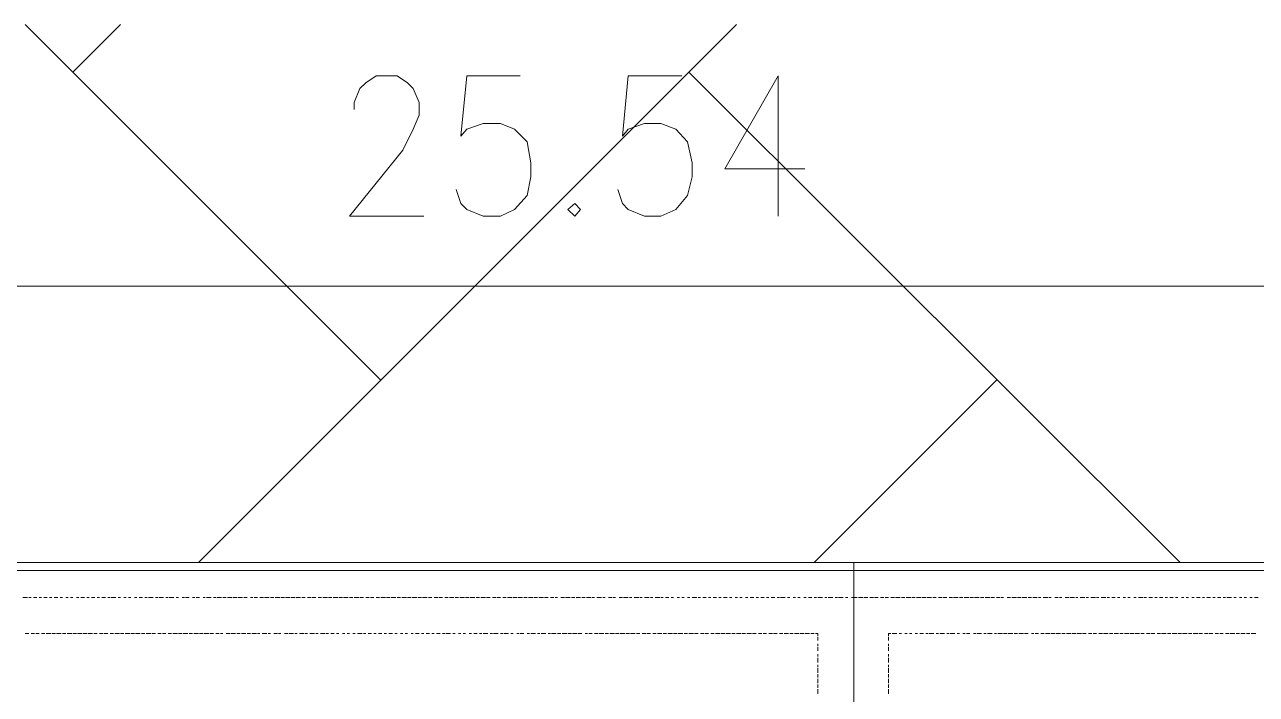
# Model space of a CAD drawing. Header units: millimetres. Extents: x 2928 to 3112, y 1220 to 1280.
# Drawn here: x 2969.371 to 2971.138, y 1237.831 to 1238.792 of the extents above; entities that cross this region are included whole.
import ezdxf

# ---------------------------------------------------------------- set-up
doc = ezdxf.new("R2010")
doc.units = ezdxf.units.MM

msp = doc.modelspace()

# ---------------------------------------------------------------- linework, layer by layer
at = {"color": 9, "linetype": 'Continuous', "lineweight": 13, "true_color": 0xbababa}
for points in [[(2969.88173, 1238.28191), (2969.37172, 1238.79192), (2969.37172, 1238.79192)], [(2969.44005, 1238.72358), (2969.50839, 1238.79192), (2969.50839, 1238.79192)], [(2969.62005, 1238.02024), (2970.39173, 1238.79192), (2970.39173, 1238.79192)], [(2971.02841, 1238.02024), (2970.3234, 1238.72358), (2970.3234, 1238.72358)], [(2970.5034, 1238.02024), (2970.76507, 1238.28191), (2970.76507, 1238.28191)]]:
    msp.add_lwpolyline(points, dxfattribs=at)
at = {"color": 7, "linetype": 'Continuous', "lineweight": 20, "true_color": 0x000007}
for points in [[(2969.84339, 1238.67025), (2969.84339, 1238.68025), (2969.85172, 1238.70025), (2969.86006, 1238.70858), (2969.87506, 1238.71858), (2969.90506, 1238.71858), (2969.92006, 1238.70858), (2969.92839, 1238.70025), (2969.93673, 1238.68025), (2969.93673, 1238.66192), (2969.92839, 1238.64192), (2969.91339, 1238.61192), (2969.83672, 1238.51692), (2969.94339, 1238.51692)], [(2970.08173, 1238.71858), (2970.00506, 1238.71858), (2969.99673, 1238.63192), (2970.00506, 1238.64192), (2970.02839, 1238.65025), (2970.05339, 1238.65025), (2970.07339, 1238.64192), (2970.09173, 1238.62358), (2970.09673, 1238.59358), (2970.09673, 1238.57358), (2970.09173, 1238.54692), (2970.07339, 1238.52692), (2970.05339, 1238.51692), (2970.02839, 1238.51692), (2970.00506, 1238.52692), (2969.99673, 1238.53525), (2969.99006, 1238.55525)], [(2970.3134, 1238.71858), (2970.23673, 1238.71858), (2970.2284, 1238.63192), (2970.23673, 1238.64192), (2970.26006, 1238.65025), (2970.2834, 1238.65025), (2970.30506, 1238.64192), (2970.32173, 1238.62358), (2970.3284, 1238.59358), (2970.3284, 1238.57358), (2970.32173, 1238.54692), (2970.30506, 1238.52692), (2970.2834, 1238.51692), (2970.26006, 1238.51692), (2970.23673, 1238.52692), (2970.2284, 1238.53525), (2970.22173, 1238.55525)], [(2970.45173, 1238.51692), (2970.45173, 1238.71858), (2970.37507, 1238.58525), (2970.49007, 1238.58525)]]:
    msp.add_lwpolyline(points, dxfattribs=at)
for points in [[(2970.16006, 1238.53525), (2970.15006, 1238.52692), (2970.16006, 1238.51692), (2970.1684, 1238.52692)], [(2968.54504, 1237.5669), (2970.56007, 1237.5669), (2970.56007, 1238.02024), (2968.54504, 1238.02024)], [(2970.56007, 1237.5669), (2972.57676, 1237.5669), (2972.57676, 1238.02024), (2970.56007, 1238.02024)]]:
    msp.add_lwpolyline(points, close=True, dxfattribs=at)
at = {"color": 253, "linetype": 'Continuous', "lineweight": 5, "true_color": 0x9a9a9a}
for points in [[(2957.39321, 1238.41691), (2982.93191, 1238.41691), (2982.93191, 1238.41691)], [(2968.54504, 1238.00857), (2970.56007, 1238.00857), (2970.56007, 1238.00857)], [(2970.56007, 1238.00857), (2972.57676, 1238.00857), (2972.57676, 1238.00857)]]:
    msp.add_lwpolyline(points, dxfattribs=at)
at = {"color": 252, "linetype": 'Continuous', "lineweight": 13, "true_color": 0x989898}
for points in [[(2969.37505, 1237.97024), (2969.36838, 1237.97024), (2969.36838, 1237.97024)], [(2969.38005, 1237.97024), (2969.37672, 1237.97024), (2969.37672, 1237.97024)], [(2969.38838, 1237.97024), (2969.38338, 1237.97024), (2969.38338, 1237.97024)], [(2969.39505, 1237.97024), (2969.39172, 1237.97024), (2969.39172, 1237.97024)], [(2969.40339, 1237.97024), (2969.39839, 1237.97024), (2969.39839, 1237.97024)], [(2969.41005, 1237.97024), (2969.40672, 1237.97024), (2969.40672, 1237.97024)], [(2969.41839, 1237.97024), (2969.41339, 1237.97024), (2969.41339, 1237.97024)], [(2969.42505, 1237.97024), (2969.42172, 1237.97024), (2969.42172, 1237.97024)], [(2969.43339, 1237.97024), (2969.43005, 1237.97024), (2969.43005, 1237.97024)], [(2969.44005, 1237.97024), (2969.43672, 1237.97024), (2969.43672, 1237.97024)], [(2969.44839, 1237.97024), (2969.44505, 1237.97024), (2969.44505, 1237.97024)], [(2969.45672, 1237.97024), (2969.45172, 1237.97024), (2969.45172, 1237.97024)], [(2969.46339, 1237.97024), (2969.46005, 1237.97024), (2969.46005, 1237.97024)], [(2969.47172, 1237.97024), (2969.46672, 1237.97024), (2969.46672, 1237.97024)], [(2969.47839, 1237.97024), (2969.47505, 1237.97024), (2969.47505, 1237.97024)], [(2969.48672, 1237.97024), (2969.48172, 1237.97024), (2969.48172, 1237.97024)], [(2969.49339, 1237.97024), (2969.49005, 1237.97024), (2969.49005, 1237.97024)], [(2969.50172, 1237.97024), (2969.49505, 1237.97024), (2969.49505, 1237.97024)], [(2969.50839, 1237.97024), (2969.50505, 1237.97024), (2969.50505, 1237.97024)], [(2969.51672, 1237.97024), (2969.51339, 1237.97024), (2969.51339, 1237.97024)], [(2969.52339, 1237.97024), (2969.52005, 1237.97024), (2969.52005, 1237.97024)], [(2969.53172, 1237.97024), (2969.52839, 1237.97024), (2969.52839, 1237.97024)], [(2969.54005, 1237.97024), (2969.53505, 1237.97024), (2969.53505, 1237.97024)], [(2969.54672, 1237.97024), (2969.54339, 1237.97024), (2969.54339, 1237.97024)], [(2969.55505, 1237.97024), (2969.54839, 1237.97024), (2969.54839, 1237.97024)], [(2969.56172, 1237.97024), (2969.55839, 1237.97024), (2969.55839, 1237.97024)], [(2969.57005, 1237.97024), (2969.56339, 1237.97024), (2969.56339, 1237.97024)], [(2969.57672, 1237.97024), (2969.57339, 1237.97024), (2969.57339, 1237.97024)], [(2969.58505, 1237.97024), (2969.57839, 1237.97024), (2969.57839, 1237.97024)], [(2969.59172, 1237.97024), (2969.58839, 1237.97024), (2969.58839, 1237.97024)], [(2969.60005, 1237.97024), (2969.59672, 1237.97024), (2969.59672, 1237.97024)], [(2969.60672, 1237.97024), (2969.60172, 1237.97024), (2969.60172, 1237.97024)], [(2969.61505, 1237.97024), (2969.61172, 1237.97024), (2969.61172, 1237.97024)], [(2969.62172, 1237.97024), (2969.61672, 1237.97024), (2969.61672, 1237.97024)], [(2969.63006, 1237.97024), (2969.62672, 1237.97024), (2969.62672, 1237.97024)], [(2969.63839, 1237.97024), (2969.63172, 1237.97024), (2969.63172, 1237.97024)], [(2969.64506, 1237.97024), (2969.64172, 1237.97024), (2969.64172, 1237.97024)], [(2969.65339, 1237.97024), (2969.64672, 1237.97024), (2969.64672, 1237.97024)], [(2969.66006, 1237.97024), (2969.65506, 1237.97024), (2969.65506, 1237.97024)], [(2969.66839, 1237.97024), (2969.66172, 1237.97024), (2969.66172, 1237.97024)], [(2969.67506, 1237.97024), (2969.67006, 1237.97024), (2969.67006, 1237.97024)], [(2969.68339, 1237.97024), (2969.67672, 1237.97024), (2969.67672, 1237.97024)], [(2969.69006, 1237.97024), (2969.68506, 1237.97024), (2969.68506, 1237.97024)], [(2969.69839, 1237.97024), (2969.69506, 1237.97024), (2969.69506, 1237.97024)], [(2969.70506, 1237.97024), (2969.70006, 1237.97024), (2969.70006, 1237.97024)], [(2969.71339, 1237.97024), (2969.70839, 1237.97024), (2969.70839, 1237.97024)], [(2969.72172, 1237.97024), (2969.71506, 1237.97024), (2969.71506, 1237.97024)], [(2969.72839, 1237.97024), (2969.72339, 1237.97024), (2969.72339, 1237.97024)], [(2969.73672, 1237.97024), (2969.73006, 1237.97024), (2969.73006, 1237.97024)], [(2969.74339, 1237.97024), (2969.73839, 1237.97024), (2969.73839, 1237.97024)], [(2969.75172, 1237.97024), (2969.74506, 1237.97024), (2969.74506, 1237.97024)], [(2969.75839, 1237.97024), (2969.75339, 1237.97024), (2969.75339, 1237.97024)], [(2969.76672, 1237.97024), (2969.76006, 1237.97024), (2969.76006, 1237.97024)], [(2969.77339, 1237.97024), (2969.76839, 1237.97024), (2969.76839, 1237.97024)], [(2969.78172, 1237.97024), (2969.77672, 1237.97024), (2969.77672, 1237.97024)], [(2969.78839, 1237.97024), (2969.78339, 1237.97024), (2969.78339, 1237.97024)], [(2969.79672, 1237.97024), (2969.79172, 1237.97024), (2969.79172, 1237.97024)], [(2969.80506, 1237.97024), (2969.79839, 1237.97024), (2969.79839, 1237.97024)], [(2969.81172, 1237.97024), (2969.80672, 1237.97024), (2969.80672, 1237.97024)], [(2969.82006, 1237.97024), (2969.81339, 1237.97024), (2969.81339, 1237.97024)], [(2969.82672, 1237.97024), (2969.82172, 1237.97024), (2969.82172, 1237.97024)], [(2969.83506, 1237.97024), (2969.82839, 1237.97024), (2969.82839, 1237.97024)], [(2969.84172, 1237.97024), (2969.83672, 1237.97024), (2969.83672, 1237.97024)], [(2969.85006, 1237.97024), (2969.84339, 1237.97024), (2969.84339, 1237.97024)], [(2969.85672, 1237.97024), (2969.85172, 1237.97024), (2969.85172, 1237.97024)], [(2969.86506, 1237.97024), (2969.86006, 1237.97024), (2969.86006, 1237.97024)], [(2969.87173, 1237.97024), (2969.86673, 1237.97024), (2969.86673, 1237.97024)], [(2969.88006, 1237.97024), (2969.87506, 1237.97024), (2969.87506, 1237.97024)], [(2969.88839, 1237.97024), (2969.88173, 1237.97024), (2969.88173, 1237.97024)], [(2969.89506, 1237.97024), (2969.89006, 1237.97024), (2969.89006, 1237.97024)], [(2969.90339, 1237.97024), (2969.89673, 1237.97024), (2969.89673, 1237.97024)], [(2969.91006, 1237.97024), (2969.90506, 1237.97024), (2969.90506, 1237.97024)], [(2969.91839, 1237.97024), (2969.91173, 1237.97024), (2969.91173, 1237.97024)], [(2969.92506, 1237.97024), (2969.92006, 1237.97024), (2969.92006, 1237.97024)], [(2969.93339, 1237.97024), (2969.92673, 1237.97024), (2969.92673, 1237.97024)], [(2969.94006, 1237.97024), (2969.93506, 1237.97024), (2969.93506, 1237.97024)], [(2969.94839, 1237.97024), (2969.94173, 1237.97024), (2969.94173, 1237.97024)], [(2969.95506, 1237.97024), (2969.95006, 1237.97024), (2969.95006, 1237.97024)], [(2969.96339, 1237.97024), (2969.95839, 1237.97024), (2969.95839, 1237.97024)], [(2969.97006, 1237.97024), (2969.96506, 1237.97024), (2969.96506, 1237.97024)], [(2969.97839, 1237.97024), (2969.97339, 1237.97024), (2969.97339, 1237.97024)], [(2969.98673, 1237.97024), (2969.98006, 1237.97024), (2969.98006, 1237.97024)], [(2969.99339, 1237.97024), (2969.98839, 1237.97024), (2969.98839, 1237.97024)], [(2970.00173, 1237.97024), (2969.99506, 1237.97024), (2969.99506, 1237.97024)], [(2970.00839, 1237.97024), (2970.00339, 1237.97024), (2970.00339, 1237.97024)], [(2970.01673, 1237.97024), (2970.01006, 1237.97024), (2970.01006, 1237.97024)], [(2970.02339, 1237.97024), (2970.01839, 1237.97024), (2970.01839, 1237.97024)], [(2970.03173, 1237.97024), (2970.02506, 1237.97024), (2970.02506, 1237.97024)], [(2970.03839, 1237.97024), (2970.03339, 1237.97024), (2970.03339, 1237.97024)], [(2970.04673, 1237.97024), (2970.04173, 1237.97024), (2970.04173, 1237.97024)], [(2970.05339, 1237.97024), (2970.04839, 1237.97024), (2970.04839, 1237.97024)], [(2970.06173, 1237.97024), (2970.05673, 1237.97024), (2970.05673, 1237.97024)], [(2970.07006, 1237.97024), (2970.06339, 1237.97024), (2970.06339, 1237.97024)], [(2970.07673, 1237.97024), (2970.07173, 1237.97024), (2970.07173, 1237.97024)], [(2970.08506, 1237.97024), (2970.07839, 1237.97024), (2970.07839, 1237.97024)], [(2970.09173, 1237.97024), (2970.08673, 1237.97024), (2970.08673, 1237.97024)], [(2970.10006, 1237.97024), (2970.09339, 1237.97024), (2970.09339, 1237.97024)], [(2970.10673, 1237.97024), (2970.10173, 1237.97024), (2970.10173, 1237.97024)], [(2970.11506, 1237.97024), (2970.1084, 1237.97024), (2970.1084, 1237.97024)], [(2970.12173, 1237.97024), (2970.11673, 1237.97024), (2970.11673, 1237.97024)], [(2970.13006, 1237.97024), (2970.12506, 1237.97024), (2970.12506, 1237.97024)], [(2970.13506, 1237.97024), (2970.13173, 1237.97024), (2970.13173, 1237.97024)], [(2970.14506, 1237.97024), (2970.14006, 1237.97024), (2970.14006, 1237.97024)], [(2970.1534, 1237.97024), (2970.14673, 1237.97024), (2970.14673, 1237.97024)], [(2970.16006, 1237.97024), (2970.15506, 1237.97024), (2970.15506, 1237.97024)], [(2970.1684, 1237.97024), (2970.16173, 1237.97024), (2970.16173, 1237.97024)], [(2970.17506, 1237.97024), (2970.17006, 1237.97024), (2970.17006, 1237.97024)], [(2970.1834, 1237.97024), (2970.17673, 1237.97024), (2970.17673, 1237.97024)], [(2970.1884, 1237.97024), (2970.18506, 1237.97024), (2970.18506, 1237.97024)], [(2970.1984, 1237.97024), (2970.19173, 1237.97024), (2970.19173, 1237.97024)], [(2970.2034, 1237.97024), (2970.20006, 1237.97024), (2970.20006, 1237.97024)], [(2970.2134, 1237.97024), (2970.2084, 1237.97024), (2970.2084, 1237.97024)], [(2970.2184, 1237.97024), (2970.21506, 1237.97024), (2970.21506, 1237.97024)], [(2970.2284, 1237.97024), (2970.2234, 1237.97024), (2970.2234, 1237.97024)], [(2970.23673, 1237.97024), (2970.23006, 1237.97024), (2970.23006, 1237.97024)], [(2970.24173, 1237.97024), (2970.2384, 1237.97024), (2970.2384, 1237.97024)], [(2970.25173, 1237.97024), (2970.24506, 1237.97024), (2970.24506, 1237.97024)], [(2970.25673, 1237.97024), (2970.2534, 1237.97024), (2970.2534, 1237.97024)], [(2970.26673, 1237.97024), (2970.26006, 1237.97024), (2970.26006, 1237.97024)], [(2970.27173, 1237.97024), (2970.2684, 1237.97024), (2970.2684, 1237.97024)], [(2970.28173, 1237.97024), (2970.27506, 1237.97024), (2970.27506, 1237.97024)], [(2970.28673, 1237.97024), (2970.2834, 1237.97024), (2970.2834, 1237.97024)], [(2970.29506, 1237.97024), (2970.29006, 1237.97024), (2970.29006, 1237.97024)], [(2970.30173, 1237.97024), (2970.2984, 1237.97024), (2970.2984, 1237.97024)], [(2970.31006, 1237.97024), (2970.30673, 1237.97024), (2970.30673, 1237.97024)], [(2970.31673, 1237.97024), (2970.3134, 1237.97024), (2970.3134, 1237.97024)], [(2970.32506, 1237.97024), (2970.32173, 1237.97024), (2970.32173, 1237.97024)], [(2970.33507, 1237.97024), (2970.3284, 1237.97024), (2970.3284, 1237.97024)], [(2970.34007, 1237.97024), (2970.33673, 1237.97024), (2970.33673, 1237.97024)], [(2970.3484, 1237.97024), (2970.3434, 1237.97024), (2970.3434, 1237.97024)], [(2970.35507, 1237.97024), (2970.35173, 1237.97024), (2970.35173, 1237.97024)], [(2970.3634, 1237.97024), (2970.3584, 1237.97024), (2970.3584, 1237.97024)], [(2970.37007, 1237.97024), (2970.36673, 1237.97024), (2970.36673, 1237.97024)], [(2970.3784, 1237.97024), (2970.3734, 1237.97024), (2970.3734, 1237.97024)], [(2970.38507, 1237.97024), (2970.38173, 1237.97024), (2970.38173, 1237.97024)], [(2970.3934, 1237.97024), (2970.39007, 1237.97024), (2970.39007, 1237.97024)], [(2970.40007, 1237.97024), (2970.39673, 1237.97024), (2970.39673, 1237.97024)], [(2970.4084, 1237.97024), (2970.40507, 1237.97024), (2970.40507, 1237.97024)], [(2970.41673, 1237.97024), (2970.41173, 1237.97024), (2970.41173, 1237.97024)], [(2970.4234, 1237.97024), (2970.42007, 1237.97024), (2970.42007, 1237.97024)], [(2970.43173, 1237.97024), (2970.42673, 1237.97024), (2970.42673, 1237.97024)], [(2970.4384, 1237.97024), (2970.43507, 1237.97024), (2970.43507, 1237.97024)], [(2970.44673, 1237.97024), (2970.44173, 1237.97024), (2970.44173, 1237.97024)], [(2970.4534, 1237.97024), (2970.45007, 1237.97024), (2970.45007, 1237.97024)], [(2970.46173, 1237.97024), (2970.45507, 1237.97024), (2970.45507, 1237.97024)], [(2970.4684, 1237.97024), (2970.46507, 1237.97024), (2970.46507, 1237.97024)], [(2970.47673, 1237.97024), (2970.4734, 1237.97024), (2970.4734, 1237.97024)], [(2970.4834, 1237.97024), (2970.48007, 1237.97024), (2970.48007, 1237.97024)], [(2970.49173, 1237.97024), (2970.4884, 1237.97024), (2970.4884, 1237.97024)], [(2970.50007, 1237.97024), (2970.49507, 1237.97024), (2970.49507, 1237.97024)], [(2970.50673, 1237.97024), (2970.5034, 1237.97024), (2970.5034, 1237.97024)], [(2970.51507, 1237.97024), (2970.5084, 1237.97024), (2970.5084, 1237.97024)], [(2970.52173, 1237.97024), (2970.5184, 1237.97024), (2970.5184, 1237.97024)], [(2970.53007, 1237.97024), (2970.5234, 1237.97024), (2970.5234, 1237.97024)], [(2970.53673, 1237.97024), (2970.5334, 1237.97024), (2970.5334, 1237.97024)], [(2970.54507, 1237.97024), (2970.5384, 1237.97024), (2970.5384, 1237.97024)], [(2970.55173, 1237.97024), (2970.5484, 1237.97024), (2970.5484, 1237.97024)], [(2970.56007, 1237.97024), (2970.55673, 1237.97024), (2970.55673, 1237.97024)], [(2970.56507, 1237.97024), (2970.56007, 1237.97024), (2970.56007, 1237.97024)], [(2970.5734, 1237.97024), (2970.56674, 1237.97024), (2970.56674, 1237.97024)], [(2970.58007, 1237.97024), (2970.57507, 1237.97024), (2970.57507, 1237.97024)], [(2970.5884, 1237.97024), (2970.5834, 1237.97024), (2970.5834, 1237.97024)], [(2970.59507, 1237.97024), (2970.59007, 1237.97024), (2970.59007, 1237.97024)], [(2970.6034, 1237.97024), (2970.5984, 1237.97024), (2970.5984, 1237.97024)], [(2970.61007, 1237.97024), (2970.60507, 1237.97024), (2970.60507, 1237.97024)], [(2970.6184, 1237.97024), (2970.6134, 1237.97024), (2970.6134, 1237.97024)], [(2970.62674, 1237.97024), (2970.62007, 1237.97024), (2970.62007, 1237.97024)], [(2970.6334, 1237.97024), (2970.6284, 1237.97024), (2970.6284, 1237.97024)], [(2970.64174, 1237.97024), (2970.63507, 1237.97024), (2970.63507, 1237.97024)], [(2970.6484, 1237.97024), (2970.6434, 1237.97024), (2970.6434, 1237.97024)], [(2970.65674, 1237.97024), (2970.65007, 1237.97024), (2970.65007, 1237.97024)], [(2970.6634, 1237.97024), (2970.6584, 1237.97024), (2970.6584, 1237.97024)], [(2970.67174, 1237.97024), (2970.66507, 1237.97024), (2970.66507, 1237.97024)], [(2970.6784, 1237.97024), (2970.6734, 1237.97024), (2970.6734, 1237.97024)], [(2970.68674, 1237.97024), (2970.68174, 1237.97024), (2970.68174, 1237.97024)], [(2970.6934, 1237.97024), (2970.6884, 1237.97024), (2970.6884, 1237.97024)], [(2970.70174, 1237.97024), (2970.69674, 1237.97024), (2970.69674, 1237.97024)], [(2970.71007, 1237.97024), (2970.7034, 1237.97024), (2970.7034, 1237.97024)], [(2970.71674, 1237.97024), (2970.71174, 1237.97024), (2970.71174, 1237.97024)], [(2970.72507, 1237.97024), (2970.7184, 1237.97024), (2970.7184, 1237.97024)], [(2970.73174, 1237.97024), (2970.72674, 1237.97024), (2970.72674, 1237.97024)], [(2970.74007, 1237.97024), (2970.7334, 1237.97024), (2970.7334, 1237.97024)], [(2970.74674, 1237.97024), (2970.74174, 1237.97024), (2970.74174, 1237.97024)], [(2970.75507, 1237.97024), (2970.7484, 1237.97024), (2970.7484, 1237.97024)], [(2970.76174, 1237.97024), (2970.75674, 1237.97024), (2970.75674, 1237.97024)], [(2970.77007, 1237.97024), (2970.76507, 1237.97024), (2970.76507, 1237.97024)], [(2970.77507, 1237.97024), (2970.77174, 1237.97024), (2970.77174, 1237.97024)], [(2970.78507, 1237.97024), (2970.78007, 1237.97024), (2970.78007, 1237.97024)], [(2970.7934, 1237.97024), (2970.78674, 1237.97024), (2970.78674, 1237.97024)], [(2970.80007, 1237.97024), (2970.79507, 1237.97024), (2970.79507, 1237.97024)], [(2970.80841, 1237.97024), (2970.80174, 1237.97024), (2970.80174, 1237.97024)], [(2970.81507, 1237.97024), (2970.81007, 1237.97024), (2970.81007, 1237.97024)], [(2970.82341, 1237.97024), (2970.81674, 1237.97024), (2970.81674, 1237.97024)], [(2970.82841, 1237.97024), (2970.82507, 1237.97024), (2970.82507, 1237.97024)], [(2970.83841, 1237.97024), (2970.83174, 1237.97024), (2970.83174, 1237.97024)], [(2970.84341, 1237.97024), (2970.84007, 1237.97024), (2970.84007, 1237.97024)], [(2970.85341, 1237.97024), (2970.84841, 1237.97024), (2970.84841, 1237.97024)], [(2970.85841, 1237.97024), (2970.85507, 1237.97024), (2970.85507, 1237.97024)], [(2970.86841, 1237.97024), (2970.86341, 1237.97024), (2970.86341, 1237.97024)], [(2970.87674, 1237.97024), (2970.87007, 1237.97024), (2970.87007, 1237.97024)], [(2970.88174, 1237.97024), (2970.87841, 1237.97024), (2970.87841, 1237.97024)], [(2970.89174, 1237.97024), (2970.88507, 1237.97024), (2970.88507, 1237.97024)], [(2970.89674, 1237.97024), (2970.89341, 1237.97024), (2970.89341, 1237.97024)], [(2970.90674, 1237.97024), (2970.90007, 1237.97024), (2970.90007, 1237.97024)], [(2970.91174, 1237.97024), (2970.90841, 1237.97024), (2970.90841, 1237.97024)], [(2970.92174, 1237.97024), (2970.91507, 1237.97024), (2970.91507, 1237.97024)], [(2970.92674, 1237.97024), (2970.92341, 1237.97024), (2970.92341, 1237.97024)], [(2970.93507, 1237.97024), (2970.93007, 1237.97024), (2970.93007, 1237.97024)], [(2970.94174, 1237.97024), (2970.93841, 1237.97024), (2970.93841, 1237.97024)], [(2970.95007, 1237.97024), (2970.94674, 1237.97024), (2970.94674, 1237.97024)], [(2970.95674, 1237.97024), (2970.95341, 1237.97024), (2970.95341, 1237.97024)], [(2970.96507, 1237.97024), (2970.96174, 1237.97024), (2970.96174, 1237.97024)], [(2970.97507, 1237.97024), (2970.96841, 1237.97024), (2970.96841, 1237.97024)], [(2970.98007, 1237.97024), (2970.97674, 1237.97024), (2970.97674, 1237.97024)], [(2970.98841, 1237.97024), (2970.98341, 1237.97024), (2970.98341, 1237.97024)], [(2970.99507, 1237.97024), (2970.99174, 1237.97024), (2970.99174, 1237.97024)], [(2971.00341, 1237.97024), (2970.99841, 1237.97024), (2970.99841, 1237.97024)], [(2971.01007, 1237.97024), (2971.00674, 1237.97024), (2971.00674, 1237.97024)], [(2971.01841, 1237.97024), (2971.01341, 1237.97024), (2971.01341, 1237.97024)], [(2971.02507, 1237.97024), (2971.02174, 1237.97024), (2971.02174, 1237.97024)], [(2971.03341, 1237.97024), (2971.03008, 1237.97024), (2971.03008, 1237.97024)], [(2971.04008, 1237.97024), (2971.03674, 1237.97024), (2971.03674, 1237.97024)], [(2971.04841, 1237.97024), (2971.04508, 1237.97024), (2971.04508, 1237.97024)], [(2971.05674, 1237.97024), (2971.05174, 1237.97024), (2971.05174, 1237.97024)], [(2971.06341, 1237.97024), (2971.06008, 1237.97024), (2971.06008, 1237.97024)], [(2971.07174, 1237.97024), (2971.06674, 1237.97024), (2971.06674, 1237.97024)], [(2971.07841, 1237.97024), (2971.07508, 1237.97024), (2971.07508, 1237.97024)], [(2971.08674, 1237.97024), (2971.08174, 1237.97024), (2971.08174, 1237.97024)], [(2971.09341, 1237.97024), (2971.09008, 1237.97024), (2971.09008, 1237.97024)], [(2971.10174, 1237.97024), (2971.09508, 1237.97024), (2971.09508, 1237.97024)], [(2971.10841, 1237.97024), (2971.10508, 1237.97024), (2971.10508, 1237.97024)], [(2971.11674, 1237.97024), (2971.11341, 1237.97024), (2971.11341, 1237.97024)], [(2971.12341, 1237.97024), (2971.12008, 1237.97024), (2971.12008, 1237.97024)], [(2971.13174, 1237.97024), (2971.12841, 1237.97024), (2971.12841, 1237.97024)], [(2971.14008, 1237.97024), (2971.13508, 1237.97024), (2971.13508, 1237.97024)], [(2969.37672, 1237.91857), (2969.37172, 1237.91857), (2969.37172, 1237.91857)], [(2969.38505, 1237.91857), (2969.38005, 1237.91857), (2969.38005, 1237.91857)], [(2969.39172, 1237.91857), (2969.38672, 1237.91857), (2969.38672, 1237.91857)], [(2969.40005, 1237.91857), (2969.39505, 1237.91857), (2969.39505, 1237.91857)], [(2969.40839, 1237.91857), (2969.40172, 1237.91857), (2969.40172, 1237.91857)], [(2969.41505, 1237.91857), (2969.41005, 1237.91857), (2969.41005, 1237.91857)], [(2969.42339, 1237.91857), (2969.41672, 1237.91857), (2969.41672, 1237.91857)], [(2969.43005, 1237.91857), (2969.42505, 1237.91857), (2969.42505, 1237.91857)], [(2969.43839, 1237.91857), (2969.43172, 1237.91857), (2969.43172, 1237.91857)], [(2969.44505, 1237.91857), (2969.44005, 1237.91857), (2969.44005, 1237.91857)], [(2969.45339, 1237.91857), (2969.44672, 1237.91857), (2969.44672, 1237.91857)], [(2969.46005, 1237.91857), (2969.45505, 1237.91857), (2969.45505, 1237.91857)], [(2969.46839, 1237.91857), (2969.46172, 1237.91857), (2969.46172, 1237.91857)], [(2969.47505, 1237.91857), (2969.47005, 1237.91857), (2969.47005, 1237.91857)], [(2969.48339, 1237.91857), (2969.47839, 1237.91857), (2969.47839, 1237.91857)], [(2969.49005, 1237.91857), (2969.48505, 1237.91857), (2969.48505, 1237.91857)], [(2969.49839, 1237.91857), (2969.49339, 1237.91857), (2969.49339, 1237.91857)], [(2969.50672, 1237.91857), (2969.50005, 1237.91857), (2969.50005, 1237.91857)], [(2969.51339, 1237.91857), (2969.50839, 1237.91857), (2969.50839, 1237.91857)], [(2969.52172, 1237.91857), (2969.51505, 1237.91857), (2969.51505, 1237.91857)], [(2969.52839, 1237.91857), (2969.52339, 1237.91857), (2969.52339, 1237.91857)], [(2969.53672, 1237.91857), (2969.53005, 1237.91857), (2969.53005, 1237.91857)], [(2969.54339, 1237.91857), (2969.53839, 1237.91857), (2969.53839, 1237.91857)], [(2969.55172, 1237.91857), (2969.54505, 1237.91857), (2969.54505, 1237.91857)], [(2969.55839, 1237.91857), (2969.55339, 1237.91857), (2969.55339, 1237.91857)], [(2969.56672, 1237.91857), (2969.56172, 1237.91857), (2969.56172, 1237.91857)], [(2969.57339, 1237.91857), (2969.56839, 1237.91857), (2969.56839, 1237.91857)], [(2969.58172, 1237.91857), (2969.57672, 1237.91857), (2969.57672, 1237.91857)], [(2969.59005, 1237.91857), (2969.58339, 1237.91857), (2969.58339, 1237.91857)], [(2969.59672, 1237.91857), (2969.59172, 1237.91857), (2969.59172, 1237.91857)], [(2969.60505, 1237.91857), (2969.59839, 1237.91857), (2969.59839, 1237.91857)], [(2969.61172, 1237.91857), (2969.60672, 1237.91857), (2969.60672, 1237.91857)], [(2969.62005, 1237.91857), (2969.61339, 1237.91857), (2969.61339, 1237.91857)], [(2969.62672, 1237.91857), (2969.62172, 1237.91857), (2969.62172, 1237.91857)], [(2969.63506, 1237.91857), (2969.62839, 1237.91857), (2969.62839, 1237.91857)], [(2969.64172, 1237.91857), (2969.63672, 1237.91857), (2969.63672, 1237.91857)], [(2969.65006, 1237.91857), (2969.64506, 1237.91857), (2969.64506, 1237.91857)], [(2969.65506, 1237.91857), (2969.65172, 1237.91857), (2969.65172, 1237.91857)], [(2969.66506, 1237.91857), (2969.66006, 1237.91857), (2969.66006, 1237.91857)], [(2969.67339, 1237.91857), (2969.66672, 1237.91857), (2969.66672, 1237.91857)], [(2969.68006, 1237.91857), (2969.67506, 1237.91857), (2969.67506, 1237.91857)], [(2969.68839, 1237.91857), (2969.68172, 1237.91857), (2969.68172, 1237.91857)], [(2969.69506, 1237.91857), (2969.69006, 1237.91857), (2969.69006, 1237.91857)], [(2969.70339, 1237.91857), (2969.69672, 1237.91857), (2969.69672, 1237.91857)], [(2969.70839, 1237.91857), (2969.70506, 1237.91857), (2969.70506, 1237.91857)], [(2969.71839, 1237.91857), (2969.71172, 1237.91857), (2969.71172, 1237.91857)], [(2969.72339, 1237.91857), (2969.72006, 1237.91857), (2969.72006, 1237.91857)], [(2969.73339, 1237.91857), (2969.72839, 1237.91857), (2969.72839, 1237.91857)], [(2969.73839, 1237.91857), (2969.73506, 1237.91857), (2969.73506, 1237.91857)], [(2969.74839, 1237.91857), (2969.74339, 1237.91857), (2969.74339, 1237.91857)], [(2969.75672, 1237.91857), (2969.75006, 1237.91857), (2969.75006, 1237.91857)], [(2969.76172, 1237.91857), (2969.75839, 1237.91857), (2969.75839, 1237.91857)], [(2969.77172, 1237.91857), (2969.76506, 1237.91857), (2969.76506, 1237.91857)], [(2969.77672, 1237.91857), (2969.77339, 1237.91857), (2969.77339, 1237.91857)], [(2969.78672, 1237.91857), (2969.78006, 1237.91857), (2969.78006, 1237.91857)], [(2969.79172, 1237.91857), (2969.78839, 1237.91857), (2969.78839, 1237.91857)], [(2969.80172, 1237.91857), (2969.79506, 1237.91857), (2969.79506, 1237.91857)], [(2969.80672, 1237.91857), (2969.80339, 1237.91857), (2969.80339, 1237.91857)], [(2969.81506, 1237.91857), (2969.81006, 1237.91857), (2969.81006, 1237.91857)], [(2969.82172, 1237.91857), (2969.81839, 1237.91857), (2969.81839, 1237.91857)], [(2969.83006, 1237.91857), (2969.82672, 1237.91857), (2969.82672, 1237.91857)], [(2969.83672, 1237.91857), (2969.83339, 1237.91857), (2969.83339, 1237.91857)], [(2969.84506, 1237.91857), (2969.84172, 1237.91857), (2969.84172, 1237.91857)], [(2969.85506, 1237.91857), (2969.84839, 1237.91857), (2969.84839, 1237.91857)], [(2969.86006, 1237.91857), (2969.85672, 1237.91857), (2969.85672, 1237.91857)], [(2969.86839, 1237.91857), (2969.86339, 1237.91857), (2969.86339, 1237.91857)], [(2969.87506, 1237.91857), (2969.87173, 1237.91857), (2969.87173, 1237.91857)], [(2969.88339, 1237.91857), (2969.87839, 1237.91857), (2969.87839, 1237.91857)], [(2969.89006, 1237.91857), (2969.88673, 1237.91857), (2969.88673, 1237.91857)], [(2969.89839, 1237.91857), (2969.89339, 1237.91857), (2969.89339, 1237.91857)], [(2969.90506, 1237.91857), (2969.90173, 1237.91857), (2969.90173, 1237.91857)], [(2969.91339, 1237.91857), (2969.91006, 1237.91857), (2969.91006, 1237.91857)], [(2969.92006, 1237.91857), (2969.91673, 1237.91857), (2969.91673, 1237.91857)], [(2969.92839, 1237.91857), (2969.92506, 1237.91857), (2969.92506, 1237.91857)], [(2969.93673, 1237.91857), (2969.93173, 1237.91857), (2969.93173, 1237.91857)], [(2969.94339, 1237.91857), (2969.94006, 1237.91857), (2969.94006, 1237.91857)], [(2969.95173, 1237.91857), (2969.94673, 1237.91857), (2969.94673, 1237.91857)], [(2969.95839, 1237.91857), (2969.95506, 1237.91857), (2969.95506, 1237.91857)], [(2969.96673, 1237.91857), (2969.96173, 1237.91857), (2969.96173, 1237.91857)], [(2969.97339, 1237.91857), (2969.97006, 1237.91857), (2969.97006, 1237.91857)], [(2969.98173, 1237.91857), (2969.97506, 1237.91857), (2969.97506, 1237.91857)], [(2969.98839, 1237.91857), (2969.98506, 1237.91857), (2969.98506, 1237.91857)], [(2969.99673, 1237.91857), (2969.99339, 1237.91857), (2969.99339, 1237.91857)], [(2970.00339, 1237.91857), (2970.00006, 1237.91857), (2970.00006, 1237.91857)], [(2970.01173, 1237.91857), (2970.00839, 1237.91857), (2970.00839, 1237.91857)], [(2970.02006, 1237.91857), (2970.01506, 1237.91857), (2970.01506, 1237.91857)], [(2970.02673, 1237.91857), (2970.02339, 1237.91857), (2970.02339, 1237.91857)], [(2970.03506, 1237.91857), (2970.02839, 1237.91857), (2970.02839, 1237.91857)], [(2970.04173, 1237.91857), (2970.03839, 1237.91857), (2970.03839, 1237.91857)], [(2970.05006, 1237.91857), (2970.04339, 1237.91857), (2970.04339, 1237.91857)], [(2970.05673, 1237.91857), (2970.05339, 1237.91857), (2970.05339, 1237.91857)], [(2970.06506, 1237.91857), (2970.05839, 1237.91857), (2970.05839, 1237.91857)], [(2970.07173, 1237.91857), (2970.06839, 1237.91857), (2970.06839, 1237.91857)], [(2970.08006, 1237.91857), (2970.07673, 1237.91857), (2970.07673, 1237.91857)], [(2970.08673, 1237.91857), (2970.08173, 1237.91857), (2970.08173, 1237.91857)], [(2970.09506, 1237.91857), (2970.09173, 1237.91857), (2970.09173, 1237.91857)], [(2970.1034, 1237.91857), (2970.09673, 1237.91857), (2970.09673, 1237.91857)], [(2970.11006, 1237.91857), (2970.10673, 1237.91857), (2970.10673, 1237.91857)], [(2970.1184, 1237.91857), (2970.11173, 1237.91857), (2970.11173, 1237.91857)], [(2970.12506, 1237.91857), (2970.12173, 1237.91857), (2970.12173, 1237.91857)], [(2970.1334, 1237.91857), (2970.12673, 1237.91857), (2970.12673, 1237.91857)], [(2970.14006, 1237.91857), (2970.13506, 1237.91857), (2970.13506, 1237.91857)], [(2970.1484, 1237.91857), (2970.14173, 1237.91857), (2970.14173, 1237.91857)], [(2970.15506, 1237.91857), (2970.15006, 1237.91857), (2970.15006, 1237.91857)], [(2970.1634, 1237.91857), (2970.15673, 1237.91857), (2970.15673, 1237.91857)], [(2970.17006, 1237.91857), (2970.16506, 1237.91857), (2970.16506, 1237.91857)], [(2970.1784, 1237.91857), (2970.17506, 1237.91857), (2970.17506, 1237.91857)], [(2970.18506, 1237.91857), (2970.18006, 1237.91857), (2970.18006, 1237.91857)], [(2970.1934, 1237.91857), (2970.1884, 1237.91857), (2970.1884, 1237.91857)], [(2970.20173, 1237.91857), (2970.19506, 1237.91857), (2970.19506, 1237.91857)], [(2970.2084, 1237.91857), (2970.2034, 1237.91857), (2970.2034, 1237.91857)], [(2970.21673, 1237.91857), (2970.21006, 1237.91857), (2970.21006, 1237.91857)], [(2970.2234, 1237.91857), (2970.2184, 1237.91857), (2970.2184, 1237.91857)], [(2970.23173, 1237.91857), (2970.22506, 1237.91857), (2970.22506, 1237.91857)], [(2970.2384, 1237.91857), (2970.2334, 1237.91857), (2970.2334, 1237.91857)], [(2970.24673, 1237.91857), (2970.24006, 1237.91857), (2970.24006, 1237.91857)], [(2970.2534, 1237.91857), (2970.2484, 1237.91857), (2970.2484, 1237.91857)], [(2970.26173, 1237.91857), (2970.25673, 1237.91857), (2970.25673, 1237.91857)], [(2970.2684, 1237.91857), (2970.2634, 1237.91857), (2970.2634, 1237.91857)], [(2970.27673, 1237.91857), (2970.27173, 1237.91857), (2970.27173, 1237.91857)], [(2970.28506, 1237.91857), (2970.2784, 1237.91857), (2970.2784, 1237.91857)], [(2970.29173, 1237.91857), (2970.28673, 1237.91857), (2970.28673, 1237.91857)], [(2970.30006, 1237.91857), (2970.2934, 1237.91857), (2970.2934, 1237.91857)], [(2970.30673, 1237.91857), (2970.30173, 1237.91857), (2970.30173, 1237.91857)], [(2970.31506, 1237.91857), (2970.3084, 1237.91857), (2970.3084, 1237.91857)], [(2970.32173, 1237.91857), (2970.31673, 1237.91857), (2970.31673, 1237.91857)], [(2970.33007, 1237.91857), (2970.3234, 1237.91857), (2970.3234, 1237.91857)], [(2970.33673, 1237.91857), (2970.33173, 1237.91857), (2970.33173, 1237.91857)], [(2970.34507, 1237.91857), (2970.34007, 1237.91857), (2970.34007, 1237.91857)], [(2970.35173, 1237.91857), (2970.34673, 1237.91857), (2970.34673, 1237.91857)], [(2970.36007, 1237.91857), (2970.35507, 1237.91857), (2970.35507, 1237.91857)], [(2970.3684, 1237.91857), (2970.36173, 1237.91857), (2970.36173, 1237.91857)], [(2970.37507, 1237.91857), (2970.37007, 1237.91857), (2970.37007, 1237.91857)], [(2970.3834, 1237.91857), (2970.37673, 1237.91857), (2970.37673, 1237.91857)], [(2970.39007, 1237.91857), (2970.38507, 1237.91857), (2970.38507, 1237.91857)], [(2970.3984, 1237.91857), (2970.39173, 1237.91857), (2970.39173, 1237.91857)], [(2970.40507, 1237.91857), (2970.40007, 1237.91857), (2970.40007, 1237.91857)], [(2970.4134, 1237.91857), (2970.40673, 1237.91857), (2970.40673, 1237.91857)], [(2970.42007, 1237.91857), (2970.41507, 1237.91857), (2970.41507, 1237.91857)], [(2970.4284, 1237.91857), (2970.4234, 1237.91857), (2970.4234, 1237.91857)], [(2970.43507, 1237.91857), (2970.43007, 1237.91857), (2970.43007, 1237.91857)], [(2970.4434, 1237.91857), (2970.4384, 1237.91857), (2970.4384, 1237.91857)], [(2970.45007, 1237.91857), (2970.44507, 1237.91857), (2970.44507, 1237.91857)], [(2970.4584, 1237.91857), (2970.4534, 1237.91857), (2970.4534, 1237.91857)], [(2970.46673, 1237.91857), (2970.46007, 1237.91857), (2970.46007, 1237.91857)], [(2970.4734, 1237.91857), (2970.4684, 1237.91857), (2970.4684, 1237.91857)], [(2970.48173, 1237.91857), (2970.47507, 1237.91857), (2970.47507, 1237.91857)], [(2970.4884, 1237.91857), (2970.4834, 1237.91857), (2970.4834, 1237.91857)], [(2970.49673, 1237.91857), (2970.49007, 1237.91857), (2970.49007, 1237.91857)], [(2970.5034, 1237.91857), (2970.4984, 1237.91857), (2970.4984, 1237.91857)], [(2970.5084, 1237.91524), (2970.5084, 1237.91857), (2970.50507, 1237.91857)], [(2970.5084, 1237.90857), (2970.5084, 1237.91357), (2970.5084, 1237.91357)], [(2970.5084, 1237.90024), (2970.5084, 1237.90357), (2970.5084, 1237.90357)], [(2970.6134, 1237.91857), (2970.61007, 1237.91857), (2970.61007, 1237.91524)], [(2970.61007, 1237.91357), (2970.61007, 1237.90857), (2970.61007, 1237.90857)], [(2970.61007, 1237.90357), (2970.61007, 1237.90024), (2970.61007, 1237.90024)], [(2970.62174, 1237.91857), (2970.61507, 1237.91857), (2970.61507, 1237.91857)], [(2970.6284, 1237.91857), (2970.62507, 1237.91857), (2970.62507, 1237.91857)], [(2970.63674, 1237.91857), (2970.6334, 1237.91857), (2970.6334, 1237.91857)], [(2970.6434, 1237.91857), (2970.64007, 1237.91857), (2970.64007, 1237.91857)], [(2970.65174, 1237.91857), (2970.6484, 1237.91857), (2970.6484, 1237.91857)], [(2970.66007, 1237.91857), (2970.65507, 1237.91857), (2970.65507, 1237.91857)], [(2970.66674, 1237.91857), (2970.6634, 1237.91857), (2970.6634, 1237.91857)], [(2970.67507, 1237.91857), (2970.6684, 1237.91857), (2970.6684, 1237.91857)], [(2970.68174, 1237.91857), (2970.6784, 1237.91857), (2970.6784, 1237.91857)], [(2970.69007, 1237.91857), (2970.6834, 1237.91857), (2970.6834, 1237.91857)], [(2970.69674, 1237.91857), (2970.6934, 1237.91857), (2970.6934, 1237.91857)], [(2970.70507, 1237.91857), (2970.6984, 1237.91857), (2970.6984, 1237.91857)], [(2970.71174, 1237.91857), (2970.7084, 1237.91857), (2970.7084, 1237.91857)], [(2970.72007, 1237.91857), (2970.71674, 1237.91857), (2970.71674, 1237.91857)], [(2970.72674, 1237.91857), (2970.72174, 1237.91857), (2970.72174, 1237.91857)], [(2970.73507, 1237.91857), (2970.73174, 1237.91857), (2970.73174, 1237.91857)], [(2970.7434, 1237.91857), (2970.73674, 1237.91857), (2970.73674, 1237.91857)], [(2970.75007, 1237.91857), (2970.74674, 1237.91857), (2970.74674, 1237.91857)], [(2970.7584, 1237.91857), (2970.75174, 1237.91857), (2970.75174, 1237.91857)], [(2970.76507, 1237.91857), (2970.76174, 1237.91857), (2970.76174, 1237.91857)], [(2970.7734, 1237.91857), (2970.76674, 1237.91857), (2970.76674, 1237.91857)], [(2970.78007, 1237.91857), (2970.77507, 1237.91857), (2970.77507, 1237.91857)], [(2970.7884, 1237.91857), (2970.78174, 1237.91857), (2970.78174, 1237.91857)], [(2970.79507, 1237.91857), (2970.79007, 1237.91857), (2970.79007, 1237.91857)], [(2970.80341, 1237.91857), (2970.79674, 1237.91857), (2970.79674, 1237.91857)], [(2970.81007, 1237.91857), (2970.80507, 1237.91857), (2970.80507, 1237.91857)], [(2970.81841, 1237.91857), (2970.81507, 1237.91857), (2970.81507, 1237.91857)], [(2970.82507, 1237.91857), (2970.82007, 1237.91857), (2970.82007, 1237.91857)], [(2970.83341, 1237.91857), (2970.82841, 1237.91857), (2970.82841, 1237.91857)], [(2970.84174, 1237.91857), (2970.83507, 1237.91857), (2970.83507, 1237.91857)], [(2970.84841, 1237.91857), (2970.84341, 1237.91857), (2970.84341, 1237.91857)], [(2970.85674, 1237.91857), (2970.85007, 1237.91857), (2970.85007, 1237.91857)], [(2970.86341, 1237.91857), (2970.85841, 1237.91857), (2970.85841, 1237.91857)], [(2970.87174, 1237.91857), (2970.86507, 1237.91857), (2970.86507, 1237.91857)], [(2970.87841, 1237.91857), (2970.87341, 1237.91857), (2970.87341, 1237.91857)], [(2970.88674, 1237.91857), (2970.88007, 1237.91857), (2970.88007, 1237.91857)], [(2970.89341, 1237.91857), (2970.88841, 1237.91857), (2970.88841, 1237.91857)], [(2970.90174, 1237.91857), (2970.89674, 1237.91857), (2970.89674, 1237.91857)], [(2970.90841, 1237.91857), (2970.90341, 1237.91857), (2970.90341, 1237.91857)], [(2970.91674, 1237.91857), (2970.91174, 1237.91857), (2970.91174, 1237.91857)], [(2970.92507, 1237.91857), (2970.91841, 1237.91857), (2970.91841, 1237.91857)], [(2970.93174, 1237.91857), (2970.92674, 1237.91857), (2970.92674, 1237.91857)], [(2970.94007, 1237.91857), (2970.93341, 1237.91857), (2970.93341, 1237.91857)], [(2970.94674, 1237.91857), (2970.94174, 1237.91857), (2970.94174, 1237.91857)], [(2970.95507, 1237.91857), (2970.94841, 1237.91857), (2970.94841, 1237.91857)], [(2970.96174, 1237.91857), (2970.95674, 1237.91857), (2970.95674, 1237.91857)], [(2970.97007, 1237.91857), (2970.96341, 1237.91857), (2970.96341, 1237.91857)], [(2970.97674, 1237.91857), (2970.97174, 1237.91857), (2970.97174, 1237.91857)], [(2970.98507, 1237.91857), (2970.98007, 1237.91857), (2970.98007, 1237.91857)], [(2970.99174, 1237.91857), (2970.98674, 1237.91857), (2970.98674, 1237.91857)], [(2971.00007, 1237.91857), (2970.99507, 1237.91857), (2970.99507, 1237.91857)], [(2971.00841, 1237.91857), (2971.00174, 1237.91857), (2971.00174, 1237.91857)], [(2971.01507, 1237.91857), (2971.01007, 1237.91857), (2971.01007, 1237.91857)], [(2971.02341, 1237.91857), (2971.01674, 1237.91857), (2971.01674, 1237.91857)], [(2971.03008, 1237.91857), (2971.02507, 1237.91857), (2971.02507, 1237.91857)], [(2971.03841, 1237.91857), (2971.03174, 1237.91857), (2971.03174, 1237.91857)], [(2971.04508, 1237.91857), (2971.04008, 1237.91857), (2971.04008, 1237.91857)], [(2971.05341, 1237.91857), (2971.04674, 1237.91857), (2971.04674, 1237.91857)], [(2971.06008, 1237.91857), (2971.05508, 1237.91857), (2971.05508, 1237.91857)], [(2971.06841, 1237.91857), (2971.06341, 1237.91857), (2971.06341, 1237.91857)], [(2971.07508, 1237.91857), (2971.07008, 1237.91857), (2971.07008, 1237.91857)], [(2971.08341, 1237.91857), (2971.07841, 1237.91857), (2971.07841, 1237.91857)], [(2971.09008, 1237.91857), (2971.08508, 1237.91857), (2971.08508, 1237.91857)], [(2971.09841, 1237.91857), (2971.09341, 1237.91857), (2971.09341, 1237.91857)], [(2971.10674, 1237.91857), (2971.10008, 1237.91857), (2971.10008, 1237.91857)], [(2971.11341, 1237.91857), (2971.10841, 1237.91857), (2971.10841, 1237.91857)], [(2971.12174, 1237.91857), (2971.11508, 1237.91857), (2971.11508, 1237.91857)], [(2971.12841, 1237.91857), (2971.12341, 1237.91857), (2971.12341, 1237.91857)], [(2971.13674, 1237.91857), (2971.13008, 1237.91857), (2971.13008, 1237.91857)], [(2970.5084, 1237.89357), (2970.5084, 1237.89857), (2970.5084, 1237.89857)], [(2970.5084, 1237.88524), (2970.5084, 1237.88857), (2970.5084, 1237.88857)], [(2970.61007, 1237.89857), (2970.61007, 1237.89357), (2970.61007, 1237.89357)], [(2970.61007, 1237.88857), (2970.61007, 1237.88524), (2970.61007, 1237.88524)], [(2970.5084, 1237.87691), (2970.5084, 1237.88357), (2970.5084, 1237.88357)], [(2970.5084, 1237.87024), (2970.5084, 1237.87357), (2970.5084, 1237.87357)], [(2970.5084, 1237.86191), (2970.5084, 1237.86857), (2970.5084, 1237.86857)], [(2970.61007, 1237.88357), (2970.61007, 1237.87691), (2970.61007, 1237.87691)], [(2970.61007, 1237.87357), (2970.61007, 1237.87024), (2970.61007, 1237.87024)], [(2970.61007, 1237.86857), (2970.61007, 1237.86191), (2970.61007, 1237.86191)], [(2970.5084, 1237.85524), (2970.5084, 1237.86024), (2970.5084, 1237.86024)], [(2970.5084, 1237.84691), (2970.5084, 1237.85357), (2970.5084, 1237.85357)], [(2970.61007, 1237.86024), (2970.61007, 1237.85524), (2970.61007, 1237.85524)], [(2970.61007, 1237.85357), (2970.61007, 1237.84691), (2970.61007, 1237.84691)], [(2970.5084, 1237.84024), (2970.5084, 1237.84524), (2970.5084, 1237.84524)], [(2970.5084, 1237.83191), (2970.5084, 1237.83857), (2970.5084, 1237.83857)], [(2970.61007, 1237.84524), (2970.61007, 1237.84024), (2970.61007, 1237.84024)], [(2970.61007, 1237.83857), (2970.61007, 1237.83191), (2970.61007, 1237.83191)]]:
    msp.add_lwpolyline(points, dxfattribs=at)

doc.saveas('drawing.dxf')
